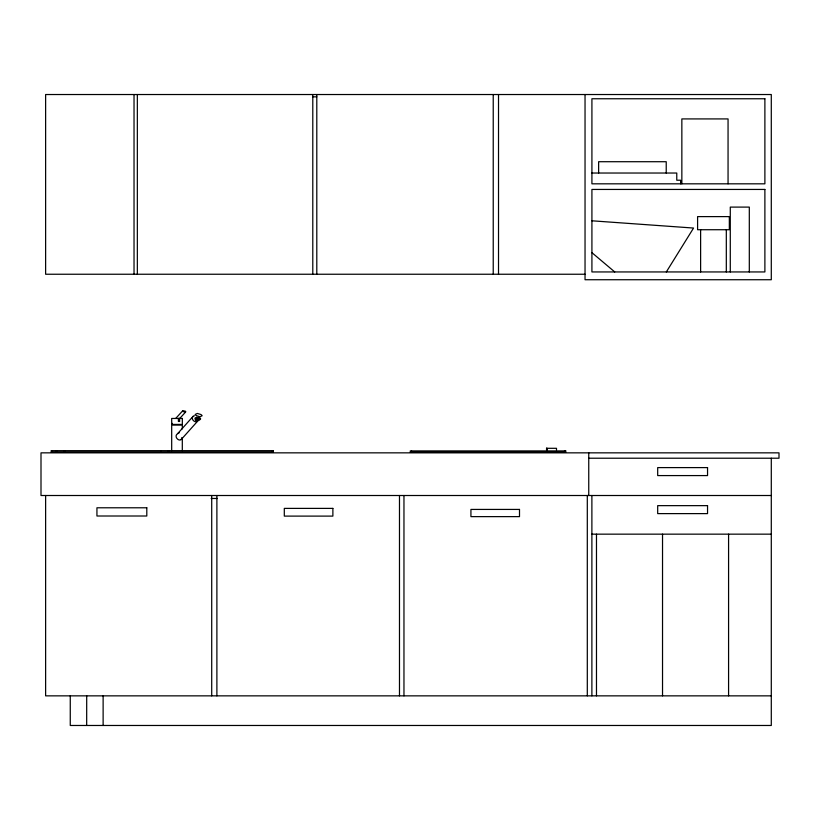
<?xml version="1.0" encoding="UTF-8"?>
<svg xmlns="http://www.w3.org/2000/svg" width="820" height="820" viewBox="0 0 820 820"><rect width="100%" height="100%" fill="white"/><g stroke="black" fill="none" stroke-linecap="round" stroke-linejoin="round"><path stroke-width="1.23" d="M181.937 437.644C180.943 443.651 172.641 436.845 177.694 433.595L193.11 416.345M666.322 271.943L693.556 228.052L591.917 220.795M182.716 410.789L182.614 411.097A2.747 0.943 9.8 0 0 183.229 411.691L185.73 411.691A2.747 0.943 9.8 0 0 185.115 411.097L182.716 410.789L175.685 418.456M199.496 419.071C202.437 417.001 191.05 416.478 196.328 420.035M181.128 439.622L197.651 421.142M179.724 418.456L185.627 412.009M198.891 419.563L198.276 419.953M177.694 433.595L179.252 432.775M179.57 418.507L178.391 418.456L178.401 421.439L179.641 421.439L179.559 418.456M197.599 420.199C202.294 419.204 195.016 418.835 197.681 420.188M312.789 96.842L316.797 96.842M591.917 173.03L676.766 173.03L676.766 180.226L680.62 180.226L680.62 183.823M585.039 274.239L45.623 274.239L45.623 94.525L771.292 94.525L771.292 279.733L585.039 279.733L585.039 94.525M588.75 458.216L779 458.216L779 452.845L41 452.845L41 495.505L771.292 495.505M211.16 498.468L217.443 498.468M591.886 534.158L771.292 534.158M771.292 695.852L45.623 695.852L45.623 495.505M196.513 415.699L199.967 416.734L202.109 415.76A6.099 2.029 9.5 0 0 200.777 414.479L197.323 413.444L195.191 414.428A6.099 2.029 9.5 0 0 196.513 415.699M591.917 252.662L614.744 271.943M172.559 424.422L172.21 423.366M771.292 458.216L771.292 725.474L70.264 725.474L70.264 695.852M749.306 271.943L749.306 207.101L730.282 207.101L730.282 271.943M728.58 534.158L728.58 695.852M728.057 183.823L728.057 118.92L681.851 118.92L681.851 183.823M726.315 229.723L726.315 271.943M700.618 229.723L700.618 271.943M666.229 173.03L666.229 161.714L598.631 161.714L598.631 173.03M662.529 534.158L662.529 695.852M596.478 534.158L596.478 695.852M591.886 495.505L591.886 695.852M588.75 452.845L588.75 495.505M587.304 495.505L587.304 695.852M564.488 450.908L564.488 452.107M556.503 450.047L556.503 448.304L546.55 448.304L546.55 450.047M546.96 448.304L546.96 450.047M546.817 448.304L546.817 450.047M546.684 448.304L546.684 450.047M498.519 94.525L498.519 274.239M493.23 94.525L493.23 274.239M411.527 450.908L411.527 452.107M403.963 495.505L403.963 695.852M399.483 495.505L399.483 695.852M316.797 94.525L316.797 274.239M312.789 94.525L312.789 274.239M272.178 450.662L272.178 451.953M216.89 495.505L216.89 695.852M211.714 495.505L211.714 695.852M182.306 428.901L182.306 425.067L171.687 425.067L171.687 450.662M182.306 437.859L182.306 450.662M169.125 450.662L169.125 451.953M168.182 450.662L168.182 451.953M161.345 450.662L161.294 451.953M161.191 450.662L161.14 451.953M160.884 450.662L160.935 451.953M160.74 450.662L160.792 451.953M160.638 450.662L160.689 451.953M137.34 94.525L137.34 274.239M134.029 94.525L134.029 274.239M103.125 695.852L103.125 725.474M86.705 695.852L86.674 725.474M64.862 450.662L64.965 451.953M64.718 450.662L64.77 451.953M64.616 450.662L64.565 451.953L64.411 450.662M64.206 450.662L64.308 451.953M57.328 450.662L57.328 451.953M56.385 450.662L56.385 451.953M52.275 450.662L52.275 451.953M198.43 419.184A3.311 2.706 41.4 0 1 195.796 421.726A3.311 2.706 41.4 0 1 192.403 418.825A3.311 2.706 41.4 0 1 194.442 415.781M196.759 419.399C199.362 420.988 199.68 417.134 196.759 419.399M764.886 98.759L591.917 98.759L591.917 183.823L764.886 183.823L764.886 98.759M764.886 189.44L591.917 189.44L591.917 271.943L764.886 271.943L764.886 189.44M729.339 216.613L697.594 216.613L697.594 229.723L729.339 229.723L729.339 216.613M182.327 418.456L171.667 418.456L171.728 423.878L172.067 424.422L182.327 424.422L182.327 418.456M273.296 450.662L51.147 450.662L51.147 451.953L273.296 451.953L273.296 450.662M565.728 450.908L410.287 450.908L410.287 452.107L565.728 452.107L565.728 450.908M707.547 467.605L657.691 467.605L657.691 475.579L707.547 475.579L707.547 467.605M707.547 505.643L657.691 505.643L657.691 513.617L707.547 513.617L707.547 505.643M146.8 507.785L96.934 507.785L96.934 516.005L146.8 516.005L146.8 507.785M332.879 508.39L284.304 508.39L284.304 516.108L332.879 516.108L332.879 508.39M519.501 509.425L470.926 509.425L470.926 516.631L519.501 516.631L519.501 509.425M196.4 420.383A2.665 1.045 -11.5 0 0 200.603 418.958A2.665 1.045 -11.5 0 0 197.015 418.436A2.665 1.045 -11.5 0 0 196.4 420.383"/></g></svg>
